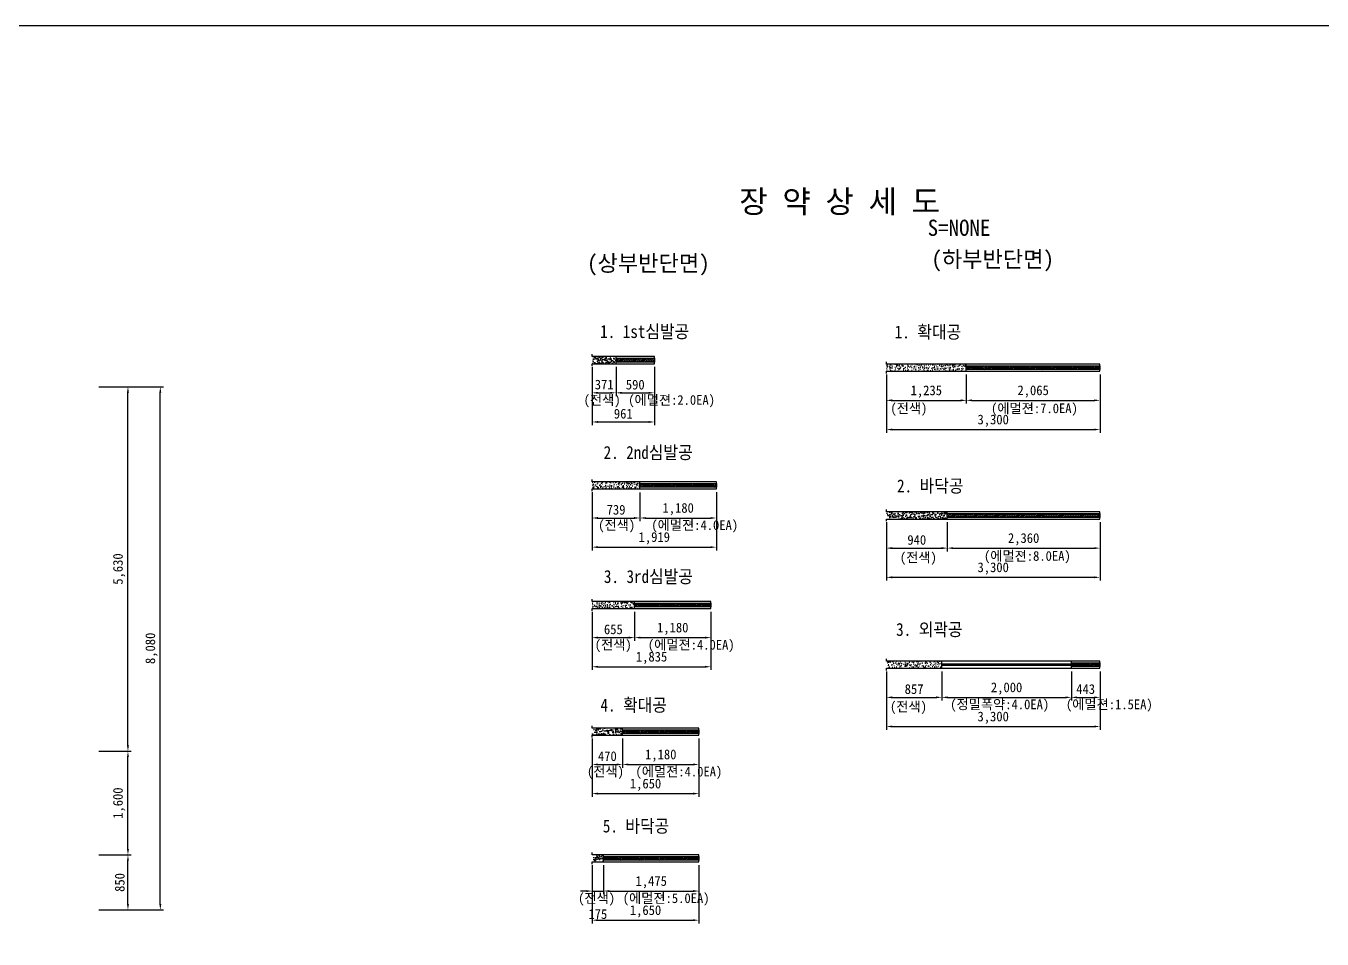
# Model space of a CAD drawing. Header units: millimetres. Extents: x -38550 to 41050, y 2900 to 31257.
# Drawn here: x -19021 to 1000, y 14599 to 28700 of the extents above; entities that cross this region are included whole.
import ezdxf
from ezdxf.enums import TextEntityAlignment as Align

# ---------------------------------------------------------------- set-up
doc = ezdxf.new("R2010")
doc.units = ezdxf.units.MM
doc.header["$LTSCALE"] = 500
doc.header["$PDMODE"] = 1
for name, color, linetype in [('CS-BLST', 4, 'Continuous'), ('CS-BLST-PATT', 1, 'Continuous'), ('CS-BLST-TEX3', 3, 'Continuous'), ('CS-DIMS', 1, 'Continuous'), ('CS-EXCV', 3, 'E-DIGLN01'), ('CS-SYMB', 2, 'Continuous'), ('CS-TABL', 3, 'Continuous'), ('CS-TEX1', 6, 'Continuous'), ('CS-TEX2', 6, 'Continuous'), ('CS-TEX3', 6, 'Continuous'), ('CS-TEXT', 3, 'Continuous'), ('CX-PAPR', 2, 'Continuous')]:
    doc.layers.add(name, color=color, linetype=linetype)
doc.styles.add('굴림체', font='')
doc.styles.get('굴림체').set_extended_font_data('GulimChe')
doc.linetypes.add('E-DIGLN01', pattern='A,0.9,-0.2,[19,kscals.shx,S=0.1,R=180,X=0,Y=0],0.9', length=2)
doc.dimstyles.new('DIM01-50', dxfattribs={"dimscale": 50, "dimtxt": 3, "dimasz": 1.8, "dimexe": 1, "dimexo": 1, "dimgap": 1, "dimtad": 1, "dimdec": 0, "dimzin": 9, "dimdsep": 46, "dimlunit": 6, "dimtxsty": '굴림체', "dimcen": 2.5, "dimclrt": 3, "dimadec": 4, "dimazin": 0, "dimtfac": 1, "dimtdec": 0, "dimtmove": 2, "dimatfit": 3, "dimfxl": 1, "dimtolj": 1, "dimtzin": 0, "dimarcsym": 0})
pattern_1 = [(50, (-384294, 34506.69), (91.092334, -7.969543), [9.525, -104.775]), (355, (-384294, 34506.69), (-17.621413, 95.528321), [7.62, -83.82]), (100.451, (-384286.41, 34506.025), (73.47125, 87.558344), [8.095, -89.045]), (46.1842, (-384294, 34532.09), (135.53952, -21.021164), [14.2875, -157.1625]), (96.6356, (-384282.7, 34530.34), (118.702117, 123.71278), [12.1425, -133.5675]), (351.184, (-384294, 34532.09), (118.702303, 123.71256), [11.43, -125.73]), (21, (-384281.3, 34525.74), (75.80744, -51.13276), [9.525, -104.775]), (326, (-384281.3, 34525.74), (30.901014, 92.093983), [7.62, -83.82]), (71.4514, (-384274.98, 34521.48), (106.708245, 40.961429), [8.095, -89.045]), (37.5, (-384294, 34506.69), (1.5443016, 42.2775194), [0, -82.804, 0, -85.09, 0, -84.1375]), (7.5, (-384294, 34506.69), (33.409831, 50.0902874), [0, -48.514, 0, -80.899, 0, -32.0675]), (327.5, (-384322.32, 34506.69), (67.7952976, -2.864372), [0, -31.75, 0, -99.06, 0, -131.445]), (317.5, (-384335.02, 34506.69), (74.064591, 12.7132455), [0, -41.275, 0, -65.786, 0, -93.345])]
pattern_2 = [(50, (-384294, 34756.25), (91.092334, -7.969543), [9.525, -104.775]), (355, (-384294, 34756.25), (-17.621413, 95.528321), [7.62, -83.82]), (100.451, (-384286.41, 34755.58), (73.47125, 87.558344), [8.095, -89.045]), (46.1842, (-384294, 34781.65), (135.53952, -21.021164), [14.2875, -157.1625]), (96.6356, (-384282.7, 34779.9), (118.702117, 123.71278), [12.1425, -133.5675]), (351.184, (-384294, 34781.65), (118.702303, 123.71256), [11.43, -125.73]), (21, (-384281.3, 34775.3), (75.80744, -51.13276), [9.525, -104.775]), (326, (-384281.3, 34775.3), (30.901014, 92.093983), [7.62, -83.82]), (71.4514, (-384274.98, 34771.04), (106.708245, 40.961429), [8.095, -89.045]), (37.5, (-384294, 34756.247), (1.5443016, 42.2775194), [0, -82.804, 0, -85.09, 0, -84.1375]), (7.5, (-384294, 34756.247), (33.409831, 50.0902874), [0, -48.514, 0, -80.899, 0, -32.0675]), (327.5, (-384322.32, 34756.247), (67.7952976, -2.864372), [0, -31.75, 0, -99.06, 0, -131.445]), (317.5, (-384335.02, 34756.247), (74.064591, 12.7132455), [0, -41.275, 0, -65.786, 0, -93.345])]
pattern_3 = [(50, (-384294, 34506.69), (91.092334, -7.969543), [9.525, -104.775]), (355, (-384294, 34506.69), (-17.621413, 95.528321), [7.62, -83.82]), (100.451, (-384286.41, 34506.025), (73.47125, 87.558344), [8.095, -89.045]), (46.1842, (-384294, 34532.09), (135.53952, -21.021164), [14.2875, -157.1625]), (96.6356, (-384282.7, 34530.34), (118.702117, 123.71278), [12.1425, -133.5675]), (351.184, (-384294, 34532.09), (118.702303, 123.71256), [11.43, -125.73]), (21, (-384281.3, 34525.74), (75.80744, -51.132759), [9.525, -104.775]), (326, (-384281.3, 34525.74), (30.901014, 92.093983), [7.62, -83.82]), (71.4514, (-384274.98, 34521.48), (106.708245, 40.961429), [8.095, -89.045]), (37.5, (-384294, 34506.69), (1.5443016, 42.2775194), [0, -82.804, 0, -85.09, 0, -84.1375]), (7.5, (-384294, 34506.69), (33.409831, 50.0902874), [0, -48.514, 0, -80.899, 0, -32.0675]), (327.5, (-384322.32, 34506.69), (67.7952976, -2.864372), [0, -31.75, 0, -99.06, 0, -131.445]), (317.5, (-384335.02, 34506.69), (74.064591, 12.7132455), [0, -41.275, 0, -65.786, 0, -93.345])]

# ---------------------------------------------------------------- blocks, each defined once
blk = doc.blocks.new('*D102')
at = {"layer": 'CS-DIMS', "color": 0, "lineweight": -2, "ltscale": 30, "transparency": 16777216}
for p, q in [((-10275, 23434), (-10275, 22534)), ((-9314, 23434), (-9314, 22534)), ((-10185, 22584), (-9404, 22584))]:
    blk.add_line(p, q, dxfattribs=at)
at = {"layer": 'CS-DIMS', "color": 0, "ltscale": 30, "transparency": 16777216}
for points in [[(-10185, 22599), (-10185, 22569), (-10275, 22584)], [(-9404, 22599), (-9404, 22569), (-9314, 22584)]]:
    blk.add_solid(points, dxfattribs=at)
at = {"layer": 'Defpoints', "color": 0, "ltscale": 30, "transparency": 16777216}
for p in [(-10275, 23484), (-9314, 23484), (-9314, 22584)]:
    blk.add_point(p, dxfattribs=at)
at = {"layer": 'CS-DIMS', "color": 3, "ltscale": 30, "transparency": 16777216, "insert": (-9794, 22711), "char_height": 150, "attachment_point": 5, "style": '굴림체'}
blk.add_mtext('\\A1;961', dxfattribs=at)
blk = doc.blocks.new('*D103')
at = {"layer": 'CS-DIMS', "color": 0, "lineweight": -2, "ltscale": 30, "transparency": 16777216}
for p, q in [((-10275, 23434), (-10275, 22984)), ((-9904, 23434), (-9904, 22984)), ((-10185, 23034), (-9994, 23034))]:
    blk.add_line(p, q, dxfattribs=at)
at = {"layer": 'CS-DIMS', "color": 0, "ltscale": 30, "transparency": 16777216}
for points in [[(-10185, 23049), (-10185, 23019), (-10275, 23034)], [(-9994, 23049), (-9994, 23019), (-9904, 23034)]]:
    blk.add_solid(points, dxfattribs=at)
at = {"layer": 'Defpoints', "color": 0, "ltscale": 30, "transparency": 16777216}
for p in [(-10275, 23484), (-9904, 23484), (-9904, 23034)]:
    blk.add_point(p, dxfattribs=at)
at = {"layer": 'CS-DIMS', "color": 3, "ltscale": 30, "transparency": 16777216, "insert": (-10089, 23161), "char_height": 150, "attachment_point": 5, "style": '굴림체'}
blk.add_mtext('\\A1;371', dxfattribs=at)
blk = doc.blocks.new('*D104')
at = {"layer": 'CS-DIMS', "color": 0, "lineweight": -2, "ltscale": 30, "transparency": 16777216}
for p, q in [((-9904, 23434), (-9904, 22984)), ((-9314, 23434), (-9314, 22984)), ((-9814, 23034), (-9404, 23034))]:
    blk.add_line(p, q, dxfattribs=at)
at = {"layer": 'CS-DIMS', "color": 0, "ltscale": 30, "transparency": 16777216}
for points in [[(-9814, 23049), (-9814, 23019), (-9904, 23034)], [(-9404, 23049), (-9404, 23019), (-9314, 23034)]]:
    blk.add_solid(points, dxfattribs=at)
at = {"layer": 'Defpoints', "color": 0, "ltscale": 30, "transparency": 16777216}
for p in [(-9904, 23484), (-9314, 23484), (-9314, 23034)]:
    blk.add_point(p, dxfattribs=at)
at = {"layer": 'CS-DIMS', "color": 3, "ltscale": 30, "transparency": 16777216, "insert": (-9609, 23160), "char_height": 150, "attachment_point": 5, "style": '굴림체'}
blk.add_mtext('\\A1;590', dxfattribs=at)
blk = doc.blocks.new('*D105')
at = {"layer": 'CS-DIMS', "color": 0, "lineweight": -2, "ltscale": 30, "transparency": 16777216}
for p, q in [((-10275, 21501), (-10275, 20601)), ((-8356, 21501), (-8356, 20601)), ((-10185, 20651), (-8446, 20651))]:
    blk.add_line(p, q, dxfattribs=at)
at = {"layer": 'CS-DIMS', "color": 0, "ltscale": 30, "transparency": 16777216}
for points in [[(-10185, 20666), (-10185, 20636), (-10275, 20651)], [(-8446, 20666), (-8446, 20636), (-8356, 20651)]]:
    blk.add_solid(points, dxfattribs=at)
at = {"layer": 'Defpoints', "color": 0, "ltscale": 30, "transparency": 16777216}
for p in [(-10275, 21551), (-8356, 21551), (-8356, 20651)]:
    blk.add_point(p, dxfattribs=at)
at = {"layer": 'CS-DIMS', "color": 3, "ltscale": 30, "transparency": 16777216, "insert": (-9315, 20788), "char_height": 150, "attachment_point": 5, "style": '굴림체'}
blk.add_mtext('\\A1;1,919', dxfattribs=at)
blk = doc.blocks.new('*D106')
at = {"layer": 'CS-DIMS', "color": 0, "lineweight": -2, "ltscale": 30, "transparency": 16777216}
for p, q in [((-10275, 21501), (-10275, 21051)), ((-9536, 21495), (-9536, 21051)), ((-10185, 21101), (-9626, 21101))]:
    blk.add_line(p, q, dxfattribs=at)
at = {"layer": 'CS-DIMS', "color": 0, "ltscale": 30, "transparency": 16777216}
for points in [[(-10185, 21116), (-10185, 21086), (-10275, 21101)], [(-9626, 21116), (-9626, 21086), (-9536, 21101)]]:
    blk.add_solid(points, dxfattribs=at)
at = {"layer": 'Defpoints', "color": 0, "ltscale": 30, "transparency": 16777216}
for p in [(-10275, 21551), (-9536, 21545), (-9536, 21101)]:
    blk.add_point(p, dxfattribs=at)
at = {"layer": 'CS-DIMS', "color": 3, "ltscale": 30, "transparency": 16777216, "insert": (-9905, 21228), "char_height": 150, "attachment_point": 5, "style": '굴림체'}
blk.add_mtext('\\A1;739', dxfattribs=at)
blk = doc.blocks.new('*D107')
at = {"layer": 'CS-DIMS', "color": 0, "lineweight": -2, "ltscale": 30, "transparency": 16777216}
for p, q in [((-9536, 21495), (-9536, 21051)), ((-8356, 21501), (-8356, 21051)), ((-9446, 21101), (-8446, 21101))]:
    blk.add_line(p, q, dxfattribs=at)
at = {"layer": 'CS-DIMS', "color": 0, "ltscale": 30, "transparency": 16777216}
for points in [[(-9446, 21116), (-9446, 21086), (-9536, 21101)], [(-8446, 21116), (-8446, 21086), (-8356, 21101)]]:
    blk.add_solid(points, dxfattribs=at)
at = {"layer": 'Defpoints', "color": 0, "ltscale": 30, "transparency": 16777216}
for p in [(-9536, 21545), (-8356, 21551), (-8356, 21101)]:
    blk.add_point(p, dxfattribs=at)
at = {"layer": 'CS-DIMS', "color": 3, "ltscale": 30, "transparency": 16777216, "insert": (-8946, 21238), "char_height": 150, "attachment_point": 5, "style": '굴림체'}
blk.add_mtext('\\A1;1,180', dxfattribs=at)
blk = doc.blocks.new('뉴마이트')
at = {"layer": 'CS-BLST-PATT'}
h = blk.add_hatch(dxfattribs=at)
h.set_pattern_fill('ANSI31', color=256, scale=5.824581, style=0)
h.set_pattern_definition([(45, (-765876.779, 225267.89), (-13.0765565, 13.0765565), [])])
h.paths.add_polyline_path([(0, 29), (0, -29), (295, -29), (295, 29)])
at = {"layer": 'CS-TABL'}
blk.add_lwpolyline([(0, 29), (295, 29), (295, -29), (0, -29)], close=True, dxfattribs=at)
blk = doc.blocks.new('*D108')
at = {"layer": 'CS-DIMS', "color": 0, "lineweight": -2, "ltscale": 30, "transparency": 16777216}
for p, q in [((-10275, 19654), (-10275, 18754)), ((-8440, 19654), (-8440, 18754)), ((-10185, 18804), (-8530, 18804))]:
    blk.add_line(p, q, dxfattribs=at)
at = {"layer": 'CS-DIMS', "color": 0, "ltscale": 30, "transparency": 16777216}
for points in [[(-10185, 18819), (-10185, 18789), (-10275, 18804)], [(-8530, 18819), (-8530, 18789), (-8440, 18804)]]:
    blk.add_solid(points, dxfattribs=at)
at = {"layer": 'Defpoints', "color": 0, "ltscale": 30, "transparency": 16777216}
for p in [(-10275, 19704), (-8440, 19704), (-8440, 18804)]:
    blk.add_point(p, dxfattribs=at)
at = {"layer": 'CS-DIMS', "color": 3, "ltscale": 30, "transparency": 16777216, "insert": (-9357, 18940), "char_height": 150, "attachment_point": 5, "style": '굴림체'}
blk.add_mtext('\\A1;1,835', dxfattribs=at)
blk = doc.blocks.new('*D109')
at = {"layer": 'CS-DIMS', "color": 0, "lineweight": -2, "ltscale": 30, "transparency": 16777216}
for p, q in [((-10275, 19654), (-10275, 19204)), ((-9620, 19654), (-9620, 19204)), ((-10185, 19254), (-9710, 19254))]:
    blk.add_line(p, q, dxfattribs=at)
at = {"layer": 'CS-DIMS', "color": 0, "ltscale": 30, "transparency": 16777216}
for points in [[(-10185, 19269), (-10185, 19239), (-10275, 19254)], [(-9710, 19269), (-9710, 19239), (-9620, 19254)]]:
    blk.add_solid(points, dxfattribs=at)
at = {"layer": 'Defpoints', "color": 0, "ltscale": 30, "transparency": 16777216}
for p in [(-10275, 19704), (-9620, 19704), (-9620, 19254)]:
    blk.add_point(p, dxfattribs=at)
at = {"layer": 'CS-DIMS', "color": 3, "ltscale": 30, "transparency": 16777216, "insert": (-9947, 19381), "char_height": 150, "attachment_point": 5, "style": '굴림체'}
blk.add_mtext('\\A1;655', dxfattribs=at)
blk = doc.blocks.new('*D110')
at = {"layer": 'CS-DIMS', "color": 0, "lineweight": -2, "ltscale": 30, "transparency": 16777216}
for p, q in [((-9620, 19654), (-9620, 19204)), ((-8440, 19654), (-8440, 19204)), ((-9530, 19254), (-8530, 19254))]:
    blk.add_line(p, q, dxfattribs=at)
at = {"layer": 'CS-DIMS', "color": 0, "ltscale": 30, "transparency": 16777216}
for points in [[(-9530, 19269), (-9530, 19239), (-9620, 19254)], [(-8530, 19269), (-8530, 19239), (-8440, 19254)]]:
    blk.add_solid(points, dxfattribs=at)
at = {"layer": 'Defpoints', "color": 0, "ltscale": 30, "transparency": 16777216}
for p in [(-9620, 19704), (-8440, 19704), (-8440, 19254)]:
    blk.add_point(p, dxfattribs=at)
at = {"layer": 'CS-DIMS', "color": 3, "ltscale": 30, "transparency": 16777216, "insert": (-9030, 19390), "char_height": 150, "attachment_point": 5, "style": '굴림체'}
blk.add_mtext('\\A1;1,180', dxfattribs=at)
blk = doc.blocks.new('*D111')
at = {"layer": 'CS-DIMS', "color": 0, "lineweight": -2, "ltscale": 30, "transparency": 16777216}
for p, q in [((-10275, 17695), (-10275, 16795)), ((-8625, 17695), (-8625, 16795)), ((-10185, 16845), (-8715, 16845))]:
    blk.add_line(p, q, dxfattribs=at)
at = {"layer": 'CS-DIMS', "color": 0, "ltscale": 30, "transparency": 16777216}
for points in [[(-10185, 16860), (-10185, 16830), (-10275, 16845)], [(-8715, 16860), (-8715, 16830), (-8625, 16845)]]:
    blk.add_solid(points, dxfattribs=at)
at = {"layer": 'Defpoints', "color": 0, "ltscale": 30, "transparency": 16777216}
for p in [(-10275, 17745), (-8625, 17745), (-8625, 16845)]:
    blk.add_point(p, dxfattribs=at)
at = {"layer": 'CS-DIMS', "color": 3, "ltscale": 30, "transparency": 16777216, "insert": (-9450, 16981), "char_height": 150, "attachment_point": 5, "style": '굴림체'}
blk.add_mtext('\\A1;1,650', dxfattribs=at)
blk = doc.blocks.new('*D112')
at = {"layer": 'CS-DIMS', "color": 0, "lineweight": -2, "ltscale": 30, "transparency": 16777216}
for p, q in [((-10275, 17695), (-10275, 17245)), ((-9805, 17695), (-9805, 17245)), ((-10185, 17295), (-9895, 17295))]:
    blk.add_line(p, q, dxfattribs=at)
at = {"layer": 'CS-DIMS', "color": 0, "ltscale": 30, "transparency": 16777216}
for points in [[(-10185, 17310), (-10185, 17280), (-10275, 17295)], [(-9895, 17310), (-9895, 17280), (-9805, 17295)]]:
    blk.add_solid(points, dxfattribs=at)
at = {"layer": 'Defpoints', "color": 0, "ltscale": 30, "transparency": 16777216}
for p in [(-10275, 17745), (-9805, 17745), (-9805, 17295)]:
    blk.add_point(p, dxfattribs=at)
at = {"layer": 'CS-DIMS', "color": 3, "ltscale": 30, "transparency": 16777216, "insert": (-10040, 17422), "char_height": 150, "attachment_point": 5, "style": '굴림체'}
blk.add_mtext('\\A1;470', dxfattribs=at)
blk = doc.blocks.new('*D113')
at = {"layer": 'CS-DIMS', "color": 0, "lineweight": -2, "ltscale": 30, "transparency": 16777216}
for p, q in [((-9805, 17695), (-9805, 17245)), ((-8625, 17695), (-8625, 17245)), ((-9715, 17295), (-8715, 17295))]:
    blk.add_line(p, q, dxfattribs=at)
at = {"layer": 'CS-DIMS', "color": 0, "ltscale": 30, "transparency": 16777216}
for points in [[(-9715, 17310), (-9715, 17280), (-9805, 17295)], [(-8715, 17310), (-8715, 17280), (-8625, 17295)]]:
    blk.add_solid(points, dxfattribs=at)
at = {"layer": 'Defpoints', "color": 0, "ltscale": 30, "transparency": 16777216}
for p in [(-9805, 17745), (-8625, 17745), (-8625, 17295)]:
    blk.add_point(p, dxfattribs=at)
at = {"layer": 'CS-DIMS', "color": 3, "ltscale": 30, "transparency": 16777216, "insert": (-9215, 17431), "char_height": 150, "attachment_point": 5, "style": '굴림체'}
blk.add_mtext('\\A1;1,180', dxfattribs=at)
blk = doc.blocks.new('*D119')
at = {"layer": 'CS-DIMS', "color": 0, "lineweight": -2, "ltscale": 30, "transparency": 16777216}
for p, q in [((-10275, 15740), (-10275, 14840)), ((-8625, 15740), (-8625, 14840)), ((-10185, 14890), (-8715, 14890))]:
    blk.add_line(p, q, dxfattribs=at)
at = {"layer": 'CS-DIMS', "color": 0, "ltscale": 30, "transparency": 16777216}
for points in [[(-10185, 14905), (-10185, 14875), (-10275, 14890)], [(-8715, 14905), (-8715, 14875), (-8625, 14890)]]:
    blk.add_solid(points, dxfattribs=at)
at = {"layer": 'Defpoints', "color": 0, "ltscale": 30, "transparency": 16777216}
for p in [(-10275, 15790), (-8625, 15790), (-8625, 14890)]:
    blk.add_point(p, dxfattribs=at)
at = {"layer": 'CS-DIMS', "color": 3, "ltscale": 30, "transparency": 16777216, "insert": (-9450, 15026), "char_height": 150, "attachment_point": 5, "style": '굴림체'}
blk.add_mtext('\\A1;1,650', dxfattribs=at)
blk = doc.blocks.new('*D120')
at = {"layer": 'CS-DIMS', "color": 0, "lineweight": -2, "ltscale": 30, "transparency": 16777216}
for p, q in [((-10275, 15740), (-10275, 15290)), ((-10100, 15740), (-10100, 15290)), ((-10365, 15340), (-10455, 15340)), ((-10275, 15340), (-10100, 15340)), ((-10010, 15340), (-9920, 15340))]:
    blk.add_line(p, q, dxfattribs=at)
at = {"layer": 'CS-DIMS', "color": 0, "ltscale": 30, "transparency": 16777216}
for points in [[(-10365, 15355), (-10365, 15325), (-10275, 15340)], [(-10010, 15355), (-10010, 15325), (-10100, 15340)]]:
    blk.add_solid(points, dxfattribs=at)
at = {"layer": 'Defpoints', "color": 0, "ltscale": 30, "transparency": 16777216}
for p in [(-10275, 15790), (-10100, 15790), (-10100, 15340)]:
    blk.add_point(p, dxfattribs=at)
at = {"layer": 'CS-DIMS', "color": 3, "ltscale": 30, "transparency": 16777216, "insert": (-10187, 14984), "char_height": 150, "attachment_point": 5, "style": '굴림체'}
blk.add_mtext('\\A1;175', dxfattribs=at)
blk = doc.blocks.new('*D121')
at = {"layer": 'CS-DIMS', "color": 0, "lineweight": -2, "ltscale": 30, "transparency": 16777216}
for p, q in [((-10100, 15740), (-10100, 15290)), ((-8625, 15740), (-8625, 15290)), ((-10010, 15340), (-8715, 15340))]:
    blk.add_line(p, q, dxfattribs=at)
at = {"layer": 'CS-DIMS', "color": 0, "ltscale": 30, "transparency": 16777216}
for points in [[(-10010, 15355), (-10010, 15325), (-10100, 15340)], [(-8715, 15355), (-8715, 15325), (-8625, 15340)]]:
    blk.add_solid(points, dxfattribs=at)
at = {"layer": 'Defpoints', "color": 0, "ltscale": 30, "transparency": 16777216}
for p in [(-10100, 15790), (-8625, 15790), (-8625, 15340)]:
    blk.add_point(p, dxfattribs=at)
at = {"layer": 'CS-DIMS', "color": 3, "ltscale": 30, "transparency": 16777216, "insert": (-9362, 15476), "char_height": 150, "attachment_point": 5, "style": '굴림체'}
blk.add_mtext('\\A1;1,475', dxfattribs=at)
blk = doc.blocks.new('*D89')
at = {"layer": 'CS-DIMS', "color": 0, "lineweight": -2, "ltscale": 30, "transparency": 16777216}
for p, q in [((-5730, 23317), (-5730, 22417)), ((-2430, 23317), (-2430, 22417)), ((-5640, 22467), (-2520, 22467))]:
    blk.add_line(p, q, dxfattribs=at)
at = {"layer": 'CS-DIMS', "color": 0, "ltscale": 30, "transparency": 16777216}
for points in [[(-5640, 22482), (-5640, 22452), (-5730, 22467)], [(-2520, 22482), (-2520, 22452), (-2430, 22467)]]:
    blk.add_solid(points, dxfattribs=at)
at = {"layer": 'Defpoints', "color": 0, "ltscale": 30, "transparency": 16777216}
for p in [(-5730, 23367), (-2430, 23367), (-2430, 22467)]:
    blk.add_point(p, dxfattribs=at)
at = {"layer": 'CS-DIMS', "color": 3, "ltscale": 30, "transparency": 16777216, "insert": (-4080, 22603), "char_height": 150, "attachment_point": 5, "style": '굴림체'}
blk.add_mtext('\\A1;3,300', dxfattribs=at)
blk = doc.blocks.new('*D90')
at = {"layer": 'CS-DIMS', "color": 0, "lineweight": -2, "ltscale": 30, "transparency": 16777216}
for p, q in [((-5730, 23317), (-5730, 22867)), ((-4495, 23317), (-4495, 22867)), ((-5640, 22917), (-4585, 22917))]:
    blk.add_line(p, q, dxfattribs=at)
at = {"layer": 'CS-DIMS', "color": 0, "ltscale": 30, "transparency": 16777216}
for points in [[(-5640, 22932), (-5640, 22902), (-5730, 22917)], [(-4585, 22932), (-4585, 22902), (-4495, 22917)]]:
    blk.add_solid(points, dxfattribs=at)
at = {"layer": 'Defpoints', "color": 0, "ltscale": 30, "transparency": 16777216}
for p in [(-5730, 23367), (-4495, 23367), (-4495, 22917)]:
    blk.add_point(p, dxfattribs=at)
at = {"layer": 'CS-DIMS', "color": 3, "ltscale": 30, "transparency": 16777216, "insert": (-5113, 23053), "char_height": 150, "attachment_point": 5, "style": '굴림체'}
blk.add_mtext('\\A1;1,235', dxfattribs=at)
blk = doc.blocks.new('*D91')
at = {"layer": 'CS-DIMS', "color": 0, "lineweight": -2, "ltscale": 30, "transparency": 16777216}
for p, q in [((-5730, 23317), (-5730, 22868)), ((-4495, 23317), (-4495, 22868)), ((-5640, 22918), (-4585, 22918))]:
    blk.add_line(p, q, dxfattribs=at)
at = {"layer": 'CS-DIMS', "color": 0, "ltscale": 30, "transparency": 16777216}
for points in [[(-5640, 22933), (-5640, 22903), (-5730, 22918)], [(-4585, 22933), (-4585, 22903), (-4495, 22918)]]:
    blk.add_solid(points, dxfattribs=at)
at = {"layer": 'Defpoints', "color": 0, "ltscale": 30, "transparency": 16777216}
for p in [(-5730, 23367), (-4495, 23367), (-4495, 22918)]:
    blk.add_point(p, dxfattribs=at)
at = {"layer": 'CS-DIMS', "color": 3, "ltscale": 30, "transparency": 16777216, "insert": (-5113, 23054), "char_height": 150, "attachment_point": 5, "style": '굴림체'}
blk.add_mtext('\\A1;1,235', dxfattribs=at)
blk = doc.blocks.new('*D92')
at = {"layer": 'CS-DIMS', "color": 0, "lineweight": -2, "ltscale": 30, "transparency": 16777216}
for p, q in [((-4495, 23317), (-4495, 22868)), ((-2430, 23317), (-2430, 22868)), ((-4405, 22918), (-2520, 22918))]:
    blk.add_line(p, q, dxfattribs=at)
at = {"layer": 'CS-DIMS', "color": 0, "ltscale": 30, "transparency": 16777216}
for points in [[(-4405, 22933), (-4405, 22903), (-4495, 22918)], [(-2520, 22933), (-2520, 22903), (-2430, 22918)]]:
    blk.add_solid(points, dxfattribs=at)
at = {"layer": 'Defpoints', "color": 0, "ltscale": 30, "transparency": 16777216}
for p in [(-4495, 23367), (-2430, 23367), (-2430, 22918)]:
    blk.add_point(p, dxfattribs=at)
at = {"layer": 'CS-DIMS', "color": 3, "ltscale": 30, "transparency": 16777216, "insert": (-3463, 23054), "char_height": 150, "attachment_point": 5, "style": '굴림체'}
blk.add_mtext('\\A1;2,065', dxfattribs=at)
blk = doc.blocks.new('*D93')
at = {"layer": 'CS-DIMS', "color": 0, "lineweight": -2, "ltscale": 30, "transparency": 16777216}
for p, q in [((-5730, 21035), (-5730, 20135)), ((-2430, 21035), (-2430, 20135)), ((-5640, 20185), (-2520, 20185))]:
    blk.add_line(p, q, dxfattribs=at)
at = {"layer": 'CS-DIMS', "color": 0, "ltscale": 30, "transparency": 16777216}
for points in [[(-5640, 20200), (-5640, 20170), (-5730, 20185)], [(-2520, 20200), (-2520, 20170), (-2430, 20185)]]:
    blk.add_solid(points, dxfattribs=at)
at = {"layer": 'Defpoints', "color": 0, "ltscale": 30, "transparency": 16777216}
for p in [(-5730, 21085), (-2430, 21085), (-2430, 20185)]:
    blk.add_point(p, dxfattribs=at)
at = {"layer": 'CS-DIMS', "color": 3, "ltscale": 30, "transparency": 16777216, "insert": (-4080, 20321), "char_height": 150, "attachment_point": 5, "style": '굴림체'}
blk.add_mtext('\\A1;3,300', dxfattribs=at)
blk = doc.blocks.new('*D94')
at = {"layer": 'CS-DIMS', "color": 0, "lineweight": -2, "ltscale": 30, "transparency": 16777216}
for p, q in [((-5730, 21035), (-5730, 20585)), ((-4790, 21035), (-4790, 20585)), ((-5640, 20635), (-4880, 20635))]:
    blk.add_line(p, q, dxfattribs=at)
at = {"layer": 'CS-DIMS', "color": 0, "ltscale": 30, "transparency": 16777216}
for points in [[(-5640, 20650), (-5640, 20620), (-5730, 20635)], [(-4880, 20650), (-4880, 20620), (-4790, 20635)]]:
    blk.add_solid(points, dxfattribs=at)
at = {"layer": 'Defpoints', "color": 0, "ltscale": 30, "transparency": 16777216}
for p in [(-5730, 21085), (-4790, 21085), (-4790, 20635)]:
    blk.add_point(p, dxfattribs=at)
at = {"layer": 'CS-DIMS', "color": 3, "ltscale": 30, "transparency": 16777216, "insert": (-5260, 20762), "char_height": 150, "attachment_point": 5, "style": '굴림체'}
blk.add_mtext('\\A1;940', dxfattribs=at)
blk = doc.blocks.new('*D95')
at = {"layer": 'CS-DIMS', "color": 0, "lineweight": -2, "ltscale": 30, "transparency": 16777216}
for p, q in [((-5730, 21035), (-5730, 20586)), ((-4790, 21035), (-4790, 20586)), ((-5640, 20636), (-4880, 20636))]:
    blk.add_line(p, q, dxfattribs=at)
at = {"layer": 'CS-DIMS', "color": 0, "ltscale": 30, "transparency": 16777216}
for points in [[(-5640, 20651), (-5640, 20621), (-5730, 20636)], [(-4880, 20651), (-4880, 20621), (-4790, 20636)]]:
    blk.add_solid(points, dxfattribs=at)
at = {"layer": 'Defpoints', "color": 0, "ltscale": 30, "transparency": 16777216}
for p in [(-5730, 21085), (-4790, 21085), (-4790, 20636)]:
    blk.add_point(p, dxfattribs=at)
at = {"layer": 'CS-DIMS', "color": 3, "ltscale": 30, "transparency": 16777216, "insert": (-5260, 20762), "char_height": 150, "attachment_point": 5, "style": '굴림체'}
blk.add_mtext('\\A1;940', dxfattribs=at)
blk = doc.blocks.new('*D96')
at = {"layer": 'CS-DIMS', "color": 0, "lineweight": -2, "ltscale": 30, "transparency": 16777216}
for p, q in [((-4790, 21035), (-4790, 20586)), ((-2430, 21035), (-2430, 20586)), ((-4700, 20636), (-2520, 20636))]:
    blk.add_line(p, q, dxfattribs=at)
at = {"layer": 'CS-DIMS', "color": 0, "ltscale": 30, "transparency": 16777216}
for points in [[(-4700, 20651), (-4700, 20621), (-4790, 20636)], [(-2520, 20651), (-2520, 20621), (-2430, 20636)]]:
    blk.add_solid(points, dxfattribs=at)
at = {"layer": 'Defpoints', "color": 0, "ltscale": 30, "transparency": 16777216}
for p in [(-4790, 21085), (-2430, 21085), (-2430, 20636)]:
    blk.add_point(p, dxfattribs=at)
at = {"layer": 'CS-DIMS', "color": 3, "ltscale": 30, "transparency": 16777216, "insert": (-3610, 20772), "char_height": 150, "attachment_point": 5, "style": '굴림체'}
blk.add_mtext('\\A1;2,360', dxfattribs=at)
blk = doc.blocks.new('*D97')
at = {"layer": 'CS-DIMS', "color": 0, "lineweight": -2, "ltscale": 30, "transparency": 16777216}
for p, q in [((-5730, 18731), (-5730, 17831)), ((-2430, 18731), (-2430, 17831)), ((-5640, 17881), (-2520, 17881))]:
    blk.add_line(p, q, dxfattribs=at)
at = {"layer": 'CS-DIMS', "color": 0, "ltscale": 30, "transparency": 16777216}
for points in [[(-5640, 17896), (-5640, 17866), (-5730, 17881)], [(-2520, 17896), (-2520, 17866), (-2430, 17881)]]:
    blk.add_solid(points, dxfattribs=at)
at = {"layer": 'Defpoints', "color": 0, "ltscale": 30, "transparency": 16777216}
for p in [(-5730, 18781), (-2430, 18781), (-2430, 17881)]:
    blk.add_point(p, dxfattribs=at)
at = {"layer": 'CS-DIMS', "color": 3, "ltscale": 30, "transparency": 16777216, "insert": (-4080, 18017), "char_height": 150, "attachment_point": 5, "style": '굴림체'}
blk.add_mtext('\\A1;3,300', dxfattribs=at)
blk = doc.blocks.new('*D98')
at = {"layer": 'CS-DIMS', "color": 0, "lineweight": -2, "ltscale": 30, "transparency": 16777216}
for p, q in [((-5730, 18731), (-5730, 18281)), ((-4873, 18731), (-4873, 18281)), ((-5640, 18331), (-4963, 18331))]:
    blk.add_line(p, q, dxfattribs=at)
at = {"layer": 'CS-DIMS', "color": 0, "ltscale": 30, "transparency": 16777216}
for points in [[(-5640, 18346), (-5640, 18316), (-5730, 18331)], [(-4963, 18346), (-4963, 18316), (-4873, 18331)]]:
    blk.add_solid(points, dxfattribs=at)
at = {"layer": 'Defpoints', "color": 0, "ltscale": 30, "transparency": 16777216}
for p in [(-5730, 18781), (-4873, 18781), (-4873, 18331)]:
    blk.add_point(p, dxfattribs=at)
at = {"layer": 'CS-DIMS', "color": 3, "ltscale": 30, "transparency": 16777216, "insert": (-5302, 18458), "char_height": 150, "attachment_point": 5, "style": '굴림체'}
blk.add_mtext('\\A1;857', dxfattribs=at)
blk = doc.blocks.new('*D99')
at = {"layer": 'CS-DIMS', "color": 0, "lineweight": -2, "ltscale": 30, "transparency": 16777216}
for p, q in [((-5730, 18731), (-5730, 18281)), ((-4873, 18731), (-4873, 18281)), ((-5640, 18331), (-4963, 18331))]:
    blk.add_line(p, q, dxfattribs=at)
at = {"layer": 'CS-DIMS', "color": 0, "ltscale": 30, "transparency": 16777216}
for points in [[(-5640, 18346), (-5640, 18316), (-5730, 18331)], [(-4963, 18346), (-4963, 18316), (-4873, 18331)]]:
    blk.add_solid(points, dxfattribs=at)
at = {"layer": 'Defpoints', "color": 0, "ltscale": 30, "transparency": 16777216}
for p in [(-5730, 18781), (-4873, 18781), (-4873, 18331)]:
    blk.add_point(p, dxfattribs=at)
at = {"layer": 'CS-DIMS', "color": 3, "ltscale": 30, "transparency": 16777216, "insert": (-5302, 18458), "char_height": 150, "attachment_point": 5, "style": '굴림체'}
blk.add_mtext('\\A1;857', dxfattribs=at)
blk = doc.blocks.new('*D100')
at = {"layer": 'CS-DIMS', "color": 0, "lineweight": -2, "ltscale": 30, "transparency": 16777216}
for p, q in [((-4873, 18731), (-4873, 18281)), ((-2873, 18731), (-2873, 18281)), ((-4783, 18331), (-2963, 18331))]:
    blk.add_line(p, q, dxfattribs=at)
at = {"layer": 'CS-DIMS', "color": 0, "ltscale": 30, "transparency": 16777216}
for points in [[(-4783, 18346), (-4783, 18316), (-4873, 18331)], [(-2963, 18346), (-2963, 18316), (-2873, 18331)]]:
    blk.add_solid(points, dxfattribs=at)
at = {"layer": 'Defpoints', "color": 0, "ltscale": 30, "transparency": 16777216}
for p in [(-4873, 18781), (-2873, 18781), (-2873, 18331)]:
    blk.add_point(p, dxfattribs=at)
at = {"layer": 'CS-DIMS', "color": 3, "ltscale": 30, "transparency": 16777216, "insert": (-3873, 18467), "char_height": 150, "attachment_point": 5, "style": '굴림체'}
blk.add_mtext('\\A1;2,000', dxfattribs=at)
blk = doc.blocks.new('*D101')
at = {"layer": 'CS-DIMS', "color": 0, "lineweight": -2, "ltscale": 30, "transparency": 16777216}
for p, q in [((-2873, 18731), (-2873, 18281)), ((-2430, 18731), (-2430, 18281)), ((-2783, 18331), (-2520, 18331))]:
    blk.add_line(p, q, dxfattribs=at)
at = {"layer": 'CS-DIMS', "color": 0, "ltscale": 30, "transparency": 16777216}
for points in [[(-2783, 18346), (-2783, 18316), (-2873, 18331)], [(-2520, 18346), (-2520, 18316), (-2430, 18331)]]:
    blk.add_solid(points, dxfattribs=at)
at = {"layer": 'Defpoints', "color": 0, "ltscale": 30, "transparency": 16777216}
for p in [(-2873, 18781), (-2430, 18781), (-2430, 18331)]:
    blk.add_point(p, dxfattribs=at)
at = {"layer": 'CS-DIMS', "color": 3, "ltscale": 30, "transparency": 16777216, "insert": (-2652, 18458), "char_height": 150, "attachment_point": 5, "style": '굴림체'}
blk.add_mtext('\\A1;443', dxfattribs=at)
blk = doc.blocks.new('*D167')
at = {"layer": 'CS-DIMS', "color": 0, "lineweight": -2, "transparency": 16777216}
for p, q in [((-17895, 15898), (-17395, 15898)), ((-17445, 15138), (-17445, 15808)), ((-17895, 15048), (-17395, 15048))]:
    blk.add_line(p, q, dxfattribs=at)
at = {"layer": 'CS-DIMS', "color": 0, "transparency": 16777216}
for points in [[(-17460, 15808), (-17430, 15808), (-17445, 15898)], [(-17460, 15138), (-17430, 15138), (-17445, 15048)]]:
    blk.add_solid(points, dxfattribs=at)
at = {"layer": 'Defpoints', "color": 0, "transparency": 16777216}
for p in [(-17945, 15898), (-17445, 15898), (-17945, 15048)]:
    blk.add_point(p, dxfattribs=at)
at = {"layer": 'CS-DIMS', "color": 3, "transparency": 16777216, "insert": (-17571, 15473), "char_height": 150, "attachment_point": 5, "rotation": 90, "style": '굴림체'}
blk.add_mtext('\\A1;850', dxfattribs=at)
blk = doc.blocks.new('*D168')
at = {"layer": 'CS-DIMS', "color": 0, "lineweight": -2, "transparency": 16777216}
for p, q in [((-17395, 23128), (-16895, 23128)), ((-16945, 15138), (-16945, 23038)), ((-17395, 15048), (-16895, 15048))]:
    blk.add_line(p, q, dxfattribs=at)
at = {"layer": 'CS-DIMS', "color": 0, "transparency": 16777216}
for points in [[(-16960, 23038), (-16930, 23038), (-16945, 23128)], [(-16960, 15138), (-16930, 15138), (-16945, 15048)]]:
    blk.add_solid(points, dxfattribs=at)
at = {"layer": 'Defpoints', "color": 0, "transparency": 16777216}
for p in [(-17445, 23128), (-16945, 23128), (-17445, 15048)]:
    blk.add_point(p, dxfattribs=at)
at = {"layer": 'CS-DIMS', "color": 3, "transparency": 16777216, "insert": (-17081, 19088), "char_height": 150, "attachment_point": 5, "rotation": 90, "style": '굴림체'}
blk.add_mtext('\\A1;8,080', dxfattribs=at)
blk = doc.blocks.new('*D169')
at = {"layer": 'CS-DIMS', "color": 0, "lineweight": -2, "transparency": 16777216}
for p, q in [((-17895, 17498), (-17395, 17498)), ((-17445, 15988), (-17445, 17408)), ((-17895, 15898), (-17395, 15898))]:
    blk.add_line(p, q, dxfattribs=at)
at = {"layer": 'CS-DIMS', "color": 0, "transparency": 16777216}
for points in [[(-17460, 17408), (-17430, 17408), (-17445, 17498)], [(-17460, 15988), (-17430, 15988), (-17445, 15898)]]:
    blk.add_solid(points, dxfattribs=at)
at = {"layer": 'Defpoints', "color": 0, "transparency": 16777216}
for p in [(-17945, 17498), (-17445, 17498), (-17945, 15898)]:
    blk.add_point(p, dxfattribs=at)
at = {"layer": 'CS-DIMS', "color": 3, "transparency": 16777216, "insert": (-17581, 16698), "char_height": 150, "attachment_point": 5, "rotation": 90, "style": '굴림체'}
blk.add_mtext('\\A1;1,600', dxfattribs=at)
blk = doc.blocks.new('*D170')
at = {"layer": 'CS-DIMS', "color": 0, "lineweight": -2, "transparency": 16777216}
for p, q in [((-17895, 23128), (-17395, 23128)), ((-17445, 17588), (-17445, 23038)), ((-17895, 17498), (-17395, 17498))]:
    blk.add_line(p, q, dxfattribs=at)
at = {"layer": 'CS-DIMS', "color": 0, "transparency": 16777216}
for points in [[(-17460, 23038), (-17430, 23038), (-17445, 23128)], [(-17460, 17588), (-17430, 17588), (-17445, 17498)]]:
    blk.add_solid(points, dxfattribs=at)
at = {"layer": 'Defpoints', "color": 0, "transparency": 16777216}
for p in [(-17945, 23128), (-17445, 23128), (-17945, 17498)]:
    blk.add_point(p, dxfattribs=at)
at = {"layer": 'CS-DIMS', "color": 3, "transparency": 16777216, "insert": (-17581, 20313), "char_height": 150, "attachment_point": 5, "rotation": 90, "style": '굴림체'}
blk.add_mtext('\\A1;5,630', dxfattribs=at)

msp = doc.modelspace()

# ---------------------------------------------------------------- hatches: boundary and pattern name
at = {"layer": 'CS-BLST-PATT'}
h = msp.add_hatch(dxfattribs=at)
h.set_pattern_fill('AR-CONC', color=256, scale=0.5, style=0)
h.set_pattern_definition(pattern_1)
h.paths.add_polyline_path([(-9903.8, 23593.8), (-10274.8, 23593.8), (-10274.8, 23483.8), (-9903.8, 23483.8)])
h = msp.add_hatch(dxfattribs=at)
h.set_pattern_fill('AR-CONC', color=256, scale=0.5, style=0)
h.set_pattern_definition(pattern_3)
h.paths.add_polyline_path([(-4495.4, 23451.4), (-4495.4, 23477.2), (-5730.4, 23477.2), (-5730.4, 23367.2), (-4495.4, 23367.2), (-4495.4, 23393.1), (-4495.4, 23393.1), (-4495.4, 23451.4)])
h = msp.add_hatch(dxfattribs=at)
h.set_pattern_fill('AR-CONC', color=256, scale=0.5, style=0)
h.set_pattern_definition(pattern_1)
h.paths.add_polyline_path([(-9535.8, 21661.4), (-10274.8, 21661.4), (-10274.8, 21551.4), (-9535.8, 21551.4)])
h = msp.add_hatch(dxfattribs=at)
h.set_pattern_fill('AR-CONC', color=256, scale=0.5, style=0)
h.set_pattern_definition(pattern_3)
h.paths.add_polyline_path([(-4790.4, 21169.1), (-4790.4, 21195), (-5730.4, 21195), (-5730.4, 21085), (-4790.4, 21085), (-4790.4, 21110.9), (-4790.4, 21110.9), (-4790.4, 21169.1)])
h = msp.add_hatch(dxfattribs=at)
h.set_pattern_fill('AR-CONC', color=256, scale=0.5, style=0)
h.set_pattern_definition(pattern_1)
h.paths.add_polyline_path([(-9619.8, 19813.9), (-10274.8, 19813.9), (-10274.8, 19703.9), (-9619.8, 19703.9)])
h = msp.add_hatch(dxfattribs=at)
h.set_pattern_fill('AR-CONC', color=256, scale=0.5, style=0)
h.set_pattern_definition(pattern_3)
h.paths.add_polyline_path([(-4873, 18890.9), (-5730.4, 18890.9), (-5730.4, 18780.9), (-4873, 18780.9)])
h = msp.add_hatch(dxfattribs=at)
h.set_pattern_fill('ANSI31', color=256, scale=5.824581, style=0)
h.set_pattern_definition([(45, (-768897.204, 244103.741), (-13.0765565, 13.0765565), [])])
h.paths.add_polyline_path([(-2872.9, 18865), (-2872.9, 18806.7), (-2725.4, 18806.7), (-2725.4, 18865)])
h = msp.add_hatch(dxfattribs=at)
h.set_pattern_fill('AR-CONC', color=256, scale=0.5, style=0)
h.set_pattern_definition(pattern_2)
h.paths.add_polyline_path([(-9804.8, 17855.2), (-10274.8, 17855.2), (-10274.8, 17745.2), (-9804.8, 17745.2)])
h = msp.add_hatch(dxfattribs=at)
h.set_pattern_fill('AR-CONC', color=256, scale=0.5, style=0)
h.set_pattern_definition(pattern_2)
h.paths.add_polyline_path([(-10099.8, 15899.7), (-10274.8, 15899.7), (-10274.8, 15789.7), (-10099.8, 15789.7)])
at = {"layer": 'CS-SYMB'}
h = msp.add_hatch(dxfattribs=at)
h.set_pattern_fill('LINE', color=256, scale=4.6, style=0)
h.set_pattern_definition([(0, (-2031075.465, 852189.364), (0, 14.605), [])])
h.paths.add_polyline_path([(-4372.9, 18821.3), (-4372.9, 18850.4), (-4872.9, 18850.4), (-4872.9, 18821.3)])
h = msp.add_hatch(dxfattribs=at)
h.set_pattern_fill('LINE', color=256, scale=4.6, style=0)
h.set_pattern_definition([(0, (-2030575.465, 852189.364), (0, 14.605), [])])
h.paths.add_polyline_path([(-3872.9, 18821.3), (-3872.9, 18850.4), (-4372.9, 18850.4), (-4372.9, 18821.3)])
h = msp.add_hatch(dxfattribs=at)
h.set_pattern_fill('LINE', color=256, scale=4.6, style=0)
h.set_pattern_definition([(0, (-2030075.465, 852189.364), (0, 14.605), [])])
h.paths.add_polyline_path([(-3372.9, 18821.3), (-3372.9, 18850.4), (-3872.9, 18850.4), (-3872.9, 18821.3)])
h = msp.add_hatch(dxfattribs=at)
h.set_pattern_fill('LINE', color=256, scale=4.6, style=0)
h.set_pattern_definition([(0, (-2029575.465, 852189.364), (0, 14.605), [])])
h.paths.add_polyline_path([(-2872.9, 18821.3), (-2872.9, 18850.4), (-3372.9, 18850.4), (-3372.9, 18821.3)])

# ---------------------------------------------------------------- linework, layer by layer
at = {"layer": 'CS-BLST'}
msp.add_lwpolyline([(-2872.9, 18865), (-2725.4, 18865), (-2725.4, 18806.7), (-2872.9, 18806.7)], close=True, dxfattribs=at)
at = {"layer": 'CS-BLST-PATT'}
msp.add_line((-10099.8, 15789.7), (-10099.8, 15899.7), dxfattribs=at)
at = {"layer": 'CS-EXCV'}
for points in [[(-10274.8, 23448.8), (-10274.8, 23483.8), (-9313.8, 23483.8), (-9313.8, 23593.8), (-10274.8, 23593.8), (-10274.8, 23628.7)], [(-5730.4, 23332.3), (-5730.4, 23367.2), (-2430.4, 23367.2), (-2430.4, 23477.2), (-5730.4, 23477.2), (-5730.4, 23512.2)], [(-10274.8, 21516.5), (-10274.8, 21551.4), (-8355.8, 21551.4), (-8355.8, 21661.4), (-10274.8, 21661.4), (-10274.8, 21696.4)], [(-5730.4, 21050.1), (-5730.4, 21085), (-2430.4, 21085), (-2430.4, 21195), (-5730.4, 21195), (-5730.4, 21230)], [(-10274.8, 19669), (-10274.8, 19703.9), (-8439.8, 19703.9), (-8439.8, 19813.9), (-10274.8, 19813.9), (-10274.8, 19848.8)], [(-5730.4, 18745.9), (-5730.4, 18780.9), (-2430.4, 18780.9), (-2430.4, 18890.9), (-5730.4, 18890.9), (-5730.4, 18925.8)], [(-10274.8, 17710.2), (-10274.8, 17745.2), (-8624.8, 17745.2), (-8624.8, 17855.2), (-10274.8, 17855.2), (-10274.8, 17890.1)], [(-10274.8, 15754.7), (-10274.8, 15789.7), (-8624.8, 15789.7), (-8624.8, 15899.7), (-10274.8, 15899.7), (-10274.8, 15934.6)]]:
    msp.add_lwpolyline(points, dxfattribs=at)
at = {"layer": 'CS-SYMB'}
for p, q in [((-9903.8, 23483.8), (-9903.8, 23593.8)), ((-4495.4, 23367.2), (-4495.4, 23477.2)), ((-9535.8, 21551.4), (-9535.8, 21661.4)), ((-4790.4, 21085), (-4790.4, 21195)), ((-9619.8, 19703.9), (-9619.8, 19813.9)), ((-4873, 18780.9), (-4873, 18890.9)), ((-2872.9, 18780.9), (-2872.9, 18890.9)), ((-9804.8, 17745.2), (-9804.8, 17855.2))]:
    msp.add_line(p, q, dxfattribs=at)
for points in [[(-4872.9, 18850.4), (-4372.9, 18850.4), (-4372.9, 18821.3), (-4872.9, 18821.3)], [(-4372.9, 18850.4), (-3872.9, 18850.4), (-3872.9, 18821.3), (-4372.9, 18821.3)], [(-3872.9, 18850.4), (-3372.9, 18850.4), (-3372.9, 18821.3), (-3872.9, 18821.3)], [(-3372.9, 18850.4), (-2872.9, 18850.4), (-2872.9, 18821.3), (-3372.9, 18821.3)]]:
    msp.add_lwpolyline(points, close=True, dxfattribs=at)
at = {"layer": 'CX-PAPR'}
msp.add_lwpolyline([(-38550, 2900), (1250, 2900), (1250, 28700), (-38550, 28700)], close=True, dxfattribs=at)

# ---------------------------------------------------------------- block references
at = {"layer": 'CS-BLST'}
for p in [(-9903.8, 23538.8), (-9608.8, 23538.8), (-4495.4, 23422.2), (-4200.4, 23422.2), (-3905.4, 23422.2), (-3610.4, 23422.2), (-3315.4, 23422.2), (-3020.4, 23422.2), (-2725.4, 23422.2), (-9535.8, 21606.4), (-9240.8, 21606.4), (-8945.8, 21606.4), (-8650.8, 21606.4), (-4790.4, 21140), (-4495.4, 21140), (-4200.4, 21140), (-3905.4, 21140), (-3610.4, 21140), (-3315.4, 21140), (-3020.4, 21140), (-2725.4, 21140), (-9619.8, 19758.9), (-9324.8, 19758.9), (-9029.8, 19758.9), (-8734.8, 19758.9), (-2725.4, 18835.9), (-9804.8, 17800.2), (-9509.8, 17800.2), (-9214.8, 17800.2), (-8919.8, 17800.2), (-10099.8, 15844.7), (-9804.8, 15844.7), (-9509.8, 15844.7), (-9214.8, 15844.7), (-8919.8, 15844.7)]:
    msp.add_blockref('뉴마이트', p, dxfattribs=at)

# ---------------------------------------------------------------- texts
at = {"layer": 'CS-BLST-TEX3', "style": '굴림체'}
for s, p in [('(전색)', (-10120.7, 22849)), ('(에멀젼:2.0EA)', (-9047.1, 22849)), ('(전색)', (-5382.9, 22720.1)), ('(에멀젼:7.0EA)', (-3443.1, 22720.1)), ('(전색)', (-9895.4, 20916.7)), ('(에멀젼:4.0EA)', (-8690.1, 20916.7)), ('(전색)', (-5236.3, 20417.8)), ('(에멀젼:8.0EA)', (-3552.3, 20440.4)), ('(전색)', (-9949.6, 19069.1)), ('(에멀젼:4.0EA)', (-8744, 19069.1)), ('(전색)', (-5388.7, 18113.7)), ('(정밀폭약:4.0EA)', (-3979.7, 18148.3)), ('(에멀젼:1.5EA)', (-2286.1, 18148.3)), ('(전색)', (-10068.9, 17110.4)), ('(에멀젼:4.0EA)', (-8934.8, 17110.4)), ('(전색)', (-10205.7, 15154.9)), ('(에멀젼:5.0EA)', (-9131.8, 15154.9))]:
    msp.add_text(s, height=150, dxfattribs=at).set_placement(p, align=Align.CENTER)
at = {"layer": 'CS-TEX1', "style": '굴림체'}
msp.add_text('장 약 상 세 도', height=350, dxfattribs=at).set_placement((-6451.3, 25993), align=Align.MIDDLE)
at = {"layer": 'CS-TEX2', "style": '굴림체'}
for s, p in [('(하부반단면)', (-4088.1, 25081.4)), ('(상부반단면)', (-9406.2, 25018.9))]:
    msp.add_text(s, height=250, dxfattribs=at).set_placement(p, align=Align.MIDDLE)
at = {"layer": 'CS-TEX3', "style": '굴림체', "width": 0.9}
for s, p in [('1. 1st심발공', (-9463, 23881.1)), ('1. 확대공', (-5088, 23873.8)), ('2. 2nd심발공', (-9409.4, 22013.3)), ('2. 바닥공', (-5051.9, 21496.8)), ('3. 3rd심발공', (-9405.1, 20097.4)), ('3. 외곽공', (-5065.9, 19280.2)), ('4. 확대공', (-9632.4, 18112.9)), ('5. 바닥공', (-9596.3, 16245))]:
    msp.add_text(s, height=200, dxfattribs=at).set_placement(p, align=Align.CENTER)
at = {"layer": 'CS-TEXT', "style": '굴림체'}
msp.add_text('S=NONE', height=250, dxfattribs=at).set_placement((-5091.8, 25458.3))

# ---------------------------------------------------------------- dimensions: what is measured, and where the dimension line sits
at = {"layer": 'CS-DIMS', "ltscale": 30}
for base, p1, p2, picture, middle in [((-9313.8, 22583.8), (-10274.8, 23483.8), (-9313.8, 23483.8), '*D102', (-9794.3, 22710.8)), ((-9903.8, 23033.8), (-10274.8, 23483.8), (-9903.8, 23483.8), '*D103', (-10089.3, 23160.8)), ((-9313.8, 23033.8), (-9903.8, 23483.8), (-9313.8, 23483.8), '*D104', (-9608.8, 23160.5)), ((-2430.4, 22467.2), (-5730.4, 23367.2), (-2430.4, 23367.2), '*D89', (-4080.4, 22603.3)), ((-4495.4, 22917.2), (-5730.4, 23367.2), (-4495.4, 23367.2), '*D90', (-5112.9, 23053.4)), ((-4495.4, 22917.8), (-5730.4, 23367.2), (-4495.4, 23367.2), '*D91', (-5112.9, 23053.9)), ((-2430.4, 22917.8), (-4495.4, 23367.2), (-2430.4, 23367.2), '*D92', (-3462.9, 23053.8)), ((-8355.8, 20651.4), (-10274.8, 21551.4), (-8355.8, 21551.4), '*D105', (-9315.3, 20787.6)), ((-9535.8, 21101.4), (-10274.8, 21551.4), (-9535.8, 21544.8), '*D106', (-9905.3, 21228.3)), ((-8355.8, 21101.4), (-9535.8, 21544.8), (-8355.8, 21551.4), '*D107', (-8945.8, 21237.6)), ((-2430.4, 20185), (-5730.4, 21085), (-2430.4, 21085), '*D93', (-4080.4, 20321.1)), ((-4790.4, 20635), (-5730.4, 21085), (-4790.4, 21085), '*D94', (-5260.4, 20761.9)), ((-4790.4, 20635.5), (-5730.4, 21085), (-4790.4, 21085), '*D95', (-5260.4, 20762.4)), ((-2430.4, 20635.5), (-4790.4, 21085), (-2430.4, 21085), '*D96', (-3610.4, 20771.6)), ((-8439.8, 18803.9), (-10274.8, 19703.9), (-8439.8, 19703.9), '*D108', (-9357.3, 18940.1)), ((-9619.8, 19253.9), (-10274.8, 19703.9), (-9619.8, 19703.9), '*D109', (-9947.3, 19380.6)), ((-8439.8, 19253.9), (-9619.8, 19703.9), (-8439.8, 19703.9), '*D110', (-9029.8, 19390.1)), ((-2430.4, 17880.9), (-5730.4, 18780.9), (-2430.4, 18780.9), '*D97', (-4080.4, 18016.9)), ((-4873, 18330.9), (-5730.4, 18780.9), (-4873, 18780.9), '*D98', (-5301.7, 18457.7)), ((-4873, 18331.4), (-5730.4, 18780.9), (-4873, 18780.9), '*D99', (-5301.7, 18458.3)), ((-2872.9, 18331.4), (-4873, 18780.9), (-2872.9, 18780.9), '*D100', (-3872.9, 18467.4)), ((-2430.4247, 18331.372), (-2872.9248, 18780.8514), (-2430.4247, 18780.8514), '*D101', (-2651.6747, 18458.2669)), ((-8624.8, 16845.2), (-10274.8, 17745.2), (-8624.8, 17745.2), '*D111', (-9449.8, 16981.3)), ((-9804.8, 17295.2), (-10274.8, 17745.2), (-9804.8, 17745.2), '*D112', (-10039.8, 17422.2)), ((-8624.8, 17295.2), (-9804.8, 17745.2), (-8624.8, 17745.2), '*D113', (-9214.8, 17431.3)), ((-10099.8, 15339.7), (-10274.8, 15789.7), (-10099.8, 15789.7), '*D120', (-10187.3, 14983.7)), ((-8624.8, 14889.7), (-10274.8, 15789.7), (-8624.8, 15789.7), '*D119', (-9449.8, 15025.8)), ((-8624.8, 15339.7), (-10099.8, 15789.7), (-8624.8, 15789.7), '*D121', (-9362.3, 15475.8))]:
    dim = msp.add_linear_dim(base=base, p1=p1, p2=p2, dimstyle='DIM01-50', dxfattribs=at)
    dim.commit()
    dim.dimension.update_dxf_attribs({"geometry": picture, "text_midpoint": middle})
at = {"layer": 'CS-DIMS'}
for base, p1, p2, picture, middle in [((-17444.6, 23128.5), (-17944.6, 17498.5), (-17944.6, 23128.5), '*D170', (-17580.6, 20313.5)), ((-16944.6, 23128.5), (-17444.6, 15048.5), (-17444.6, 23128.5), '*D168', (-17080.6, 19088.5)), ((-17444.6, 17498.5), (-17944.6, 15898.5), (-17944.6, 17498.5), '*D169', (-17580.7, 16698.5)), ((-17444.6, 15898.5), (-17944.6, 15048.5), (-17944.6, 15898.5), '*D167', (-17571.3, 15473.5))]:
    dim = msp.add_linear_dim(base=base, p1=p1, p2=p2, angle=90, dimstyle='DIM01-50', dxfattribs=at)
    dim.commit()
    dim.dimension.update_dxf_attribs({"geometry": picture, "text_midpoint": middle})

doc.saveas('drawing.dxf')
